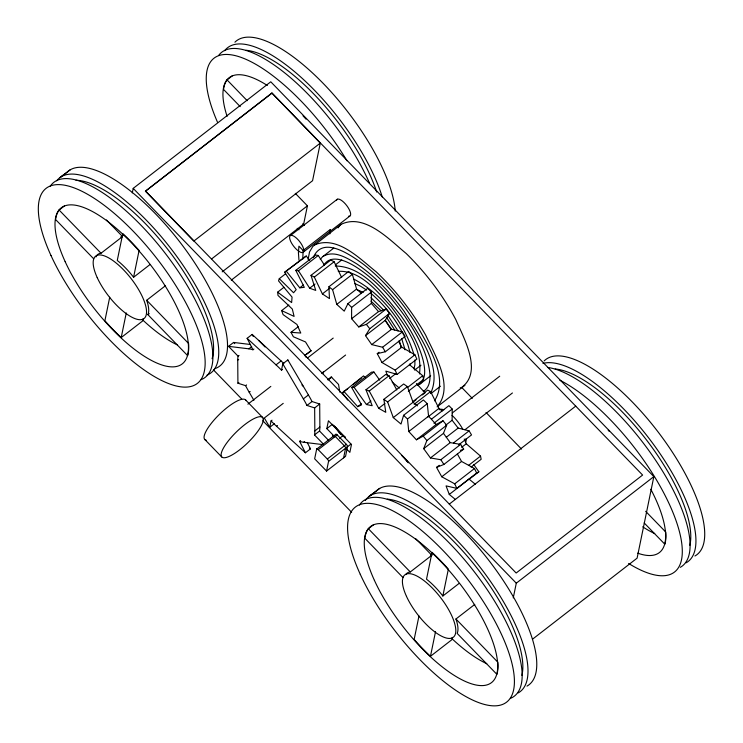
<?xml version="1.0" encoding="UTF-8"?>
<svg xmlns="http://www.w3.org/2000/svg" width="743" height="743" viewBox="0 0 743 743"><rect width="100%" height="100%" fill="white"/><g stroke="black" fill="none" stroke-linecap="round" stroke-linejoin="round"><path stroke-width="1.11" d="M386.165 309.06L366.373 324.385L358.748 326.939L351.597 318.719L351.625 307.407L347.938 303.618L367.72 288.284L371.407 292.073L371.389 303.385L378.531 311.614L386.165 309.06L389.536 313.407L385.292 320.307L365.5 335.632L371.723 344.594L382.589 347.241L385.366 351.755L405.149 336.421L402.381 331.907L391.505 329.27L385.292 320.307M458.728 444.825L471.526 434.915L469.093 430.866L458.152 428.07L452.115 420.259L452.218 409.04L448.911 405.659L431.544 419.117M329.873 233.869L330.217 229.986M308.113 259.493L309.515 251.933L312.822 246.425L341.093 224.349C364.646 212.888 389.666 239.933 406.198 253.502C425.953 272.839 442.856 295.166 455.812 319.601C463.623 337.861 482.959 371.528 461.821 387.289M330.301 229.466L303.144 250.512L302.763 259.177M109.713 297.228L104.893 320.735A98.735 35.608 52.2 0 0 121.211 337.563L142.73 320.892L143.185 318.645M132.282 192.901L133.211 188.369L270.768 81.795L653.849 476.607L637.104 558.16L532.564 639.166M271.929 93.024L320.289 143.102L193.849 241.066L145.442 191.183L271.929 93.024L642.611 475.056L516.171 573.02L145.479 190.988M121.211 337.563L126.264 312.933M133.582 277.269L139.099 250.41A98.735 35.608 52.2 0 0 122.781 233.599L117.264 260.468A39.49 14.247 52.2 0 1 133.582 277.269L149.724 264.768M295.315 193.356L307.416 205.83L303.664 224.07L231.287 280.148M320.289 143.102L312.562 180.725L211.774 258.815M264.629 418.513L269.774 427.271L271.074 420.928L272.022 420.194M283.817 363.541A57.062 20.581 52.2 0 0 281.086 360.959L252.165 334.415L247.122 338.325L276.034 364.859A57.062 20.581 52.2 0 1 281.495 370.172L282.795 363.829L287.838 359.918L308.41 394.96A57.062 20.581 52.2 0 1 312.023 401.536L319.694 404.006L319.88 427.03A57.062 20.581 52.2 0 1 319.527 431.014L314.484 434.924L323.428 444.147M287.68 360.717L287.838 359.918M316.648 449.153L314.661 458.812L326.558 471.071L345.551 456.351L347.538 446.692A2.108 0.762 52.2 0 0 346.322 444.305L337.248 434.952A2.108 0.762 52.2 0 0 335.641 434.432L316.648 449.153A2.108 0.762 52.2 0 1 318.245 449.664L327.329 459.025A2.108 0.762 52.2 0 1 328.545 461.412L326.558 471.071M333.969 435.983L326.818 428.618L328.425 420.77L351.467 444.518L349.86 452.366L346.675 449.088M343.61 457.864L345.597 448.196A2.108 0.762 52.2 0 0 344.38 445.809L335.297 436.457A2.108 0.762 52.2 0 0 333.7 435.937M418.978 615.956L414.148 639.463A98.735 35.608 52.2 0 0 430.466 656.292L451.985 639.621L452.45 637.383M449.301 504.116L575.76 406.105M430.466 656.292L435.528 631.671M442.847 595.997L448.363 569.138A98.735 35.608 52.2 0 0 432.036 552.328L426.519 579.196A39.49 14.247 52.2 0 1 442.847 595.997L458.988 583.496M513.264 597.901L516.292 583.181L653.849 476.607M322.843 373.757L323.326 371.704M457.363 453.954L461.561 461.459L474.508 468.508L476.644 473.05L456.861 488.374L454.716 483.832L441.779 476.783L436.531 467.403L443.887 464.449L463.669 449.125L460.632 444.398L440.85 459.731L430.448 457.957L423.686 448.67L443.469 433.345L446.664 425.228L443.014 420.779L436.187 424.457L428.572 416.182L427.271 403.7L423.389 399.966L403.598 415.3L401.006 424.058L393.279 417.603L387.623 401.972L383.88 399.325L403.663 383.992L407.415 386.639L413.062 402.279L417.362 405.864M419.461 373.961C422.953 348.746 405.381 326.075 391.329 306.822C377.286 291.785 360.931 270.211 338.26 271.325M313.407 257.319C322.936 234.872 351.653 255.657 363.745 264.527C384.447 280.938 401.74 301.379 415.987 323.558C426.946 344.39 449.821 377.212 434.479 400.839M285.581 273.814L279.284 278.69L278.523 280.863L292.055 297.098L291.637 302.568L277.65 292.166L283.947 287.29M409.811 364.284L409.978 363.819M413.944 368.927L414.882 364.897L414.882 359.974M423.686 448.67L426.872 440.553L446.664 425.228M347.938 303.618L344.223 311.141L336.783 304.379L332.585 289.668L328.917 286.77L348.699 271.446L352.368 274.334L356.575 289.055L361.535 293.559M323.716 265.362C330.728 253.307 347.111 261.369 355.916 266.904C375.633 279.582 391.524 297.432 404.972 316.444C416.628 333.913 427.912 353.027 429.965 374.351C430.383 380.481 429.185 388.115 423.269 391.385M365.5 335.632L369.754 328.731L389.536 313.407M338.093 227.869L338.975 226.559M320.289 259.437L322.416 256.902L333.774 248.069M430.503 393.549C443.525 366.754 417.612 333.152 404.136 311.326C390.846 293.327 375.438 276.498 356.816 263.904C347.195 258.09 333.997 249.657 322.908 256.493M347.687 400.013L342.374 392.843L363.531 375.893L365.082 377.611M339.458 225.956L341.093 224.349M327.914 379.775L331.183 376.868L338.557 384.447L339.792 392.118M437.125 406.858C454.53 386.629 434.906 355.145 425.758 335.288C412.495 311.809 395.722 290.281 376.116 271.762C359.816 258.815 337.341 235.132 314.54 244.921M417.77 385.376C426.863 380.63 425.052 368.24 423.046 359.965C418.746 343.693 410.173 328.889 400.57 315.199C384.261 295.342 363.587 266.189 335.26 266.022M93.767 258.88L55.604 219.547A98.735 35.608 52.2 0 1 59.115 210.037L64.502 205.867M240.24 106.639L223.541 89.429A98.735 35.608 52.2 0 1 227.061 79.919L232.438 75.749M145.442 191.183L271.882 93.209M96.005 256.948A39.49 14.247 52.2 0 1 101.029 253.233L122.549 236.553L106.425 219.947M146.677 300.274L188.583 343.461A98.735 35.608 52.2 0 1 187.645 355.637L147.894 314.661A39.49 14.247 52.2 0 0 146.677 300.274L165.503 285.684M147.894 314.661L149.241 313.62M222.203 271.845L307.416 205.83M290.513 235.494L337.359 199.198M302.903 252.444A10.523 3.799 52.2 0 0 296.633 238.28A10.523 3.799 52.2 0 0 290.587 241.187A10.523 3.799 52.2 0 0 302.903 252.444L349.749 216.148M279.284 278.69L293.578 292.751L296.178 289.631L284.634 272.254L306.227 256.019L309.738 260.347M284.634 272.254L306.227 256.019M286.436 271.344L299.782 287.82L304.314 287.337L295.798 270.359L315.58 255.035L318.264 255.471L324.487 265.14M295.798 270.359L298.472 270.796L318.264 255.471M298.472 270.796L309.673 288.21L315.747 290.42L311.011 275.347L330.793 260.022L334.118 261.759L341.696 277.585M299.782 287.82L303.376 285.033M311.011 275.347L314.326 277.093L334.118 261.759M253.911 400.263L249.193 392.239A57.062 20.581 52.2 0 1 245.589 385.663L237.918 383.193L237.732 360.169A57.062 20.581 52.2 0 1 238.085 356.185L228.538 346.349L233.581 342.439L250.085 344.455M335.399 264.87L341.743 259.957M309.673 288.21L315.069 284.03M306.06 357.216L304.816 355.423L311.066 350.984L305.522 341.947L293.383 336.774L291.005 332.316L300.776 333.04L296.949 324.468L283.092 314.614L281.671 310.593L288.869 305.02M238.085 356.185L239.032 355.451M228.538 346.349L248.849 348.829L251.691 346.637M314.326 277.093L322.388 293.903L329.586 288.33M237.732 360.169L238.679 359.436M248.849 348.829A57.062 20.581 52.2 0 1 252.954 349.777L253.902 349.043M332.585 289.668L352.368 274.334M291.005 332.316L298.203 326.744M336.783 304.379L356.575 289.055M237.918 383.193L238.865 382.459M245.589 385.663L246.537 384.93M276.034 364.859L281.086 360.959M351.625 307.407L371.407 292.073M249.193 392.239L250.14 391.505M281.495 370.172L282.433 369.447M351.597 318.719L371.389 303.385M304.816 355.423L311.113 350.547M247.902 404.173L270.833 386.406M307.528 357.977L333.208 338.084M358.748 326.939L378.531 311.614M263.05 418.987L283.232 403.356M321.747 373.506L345.597 355.033M371.723 344.594L391.505 329.27M319.694 404.006L314.651 407.916L306.98 405.446A57.062 20.581 52.2 0 0 303.367 398.87L308.41 394.96M328.155 379.868L331.749 377.082M269.774 427.271L274.501 423.612M271.074 420.928A57.062 20.581 52.2 0 0 276.526 426.241L277.473 425.507M306.98 405.446L312.023 401.536M382.589 347.241L402.381 331.907M398.629 341.269L401.796 347.204L414.938 354.801L416.851 359.092L397.068 374.426L395.146 370.135L382.004 362.538L377.268 353.631L379.06 352.238M342.374 392.843L347.77 388.654M353.166 384.475L361.256 378.206M382.004 362.538L401.796 347.204M343.74 391.227L357.736 406.662L361.581 404.861L351.69 387.512L371.472 372.187L373.905 372.02L379.738 380.165M351.69 387.512L354.114 387.354L373.905 372.02M307.203 442.438L310.481 448.874L305.438 452.784L299.605 441.333L300.553 440.599M354.114 387.354L366.438 404.536L372.187 405.697L365.983 389.75L385.775 374.416L389.026 375.726L396.799 389.936M314.484 434.924A57.062 20.581 52.2 0 0 314.837 430.94L319.88 427.03M395.146 370.135L414.938 354.801M365.983 389.75L369.234 391.059L389.026 375.726M299.605 441.333A57.062 20.581 52.2 0 0 303.711 442.271L304.658 441.537M389.583 378.475L395.88 373.59M326.818 428.618L332.372 424.309L337.935 430.039M357.736 406.662L361.33 403.867M366.438 404.536L370.933 401.053M414.622 370.116L420.956 365.212M318.245 449.664L337.248 434.952M339.542 438.324L343.201 435.491M369.234 391.059L378.689 408.316L384.976 403.43M387.623 401.972L407.415 386.639M407.424 387.567L422.721 375.717L409.356 364.581M408.316 391.245L423.612 379.394L422.721 375.717M419.814 384.15L430.68 375.735M327.329 459.025L346.322 444.305M328.545 461.412L347.538 446.692M346.349 447.648L350.928 444.1M413.062 401.461L427.689 390.131L430.606 391.552L438.937 408.436L442.215 410.963M413.34 401.852L416.034 399.753M422.33 394.877L425.033 392.787L416.424 383.555M393.279 417.603L413.062 402.279M414.157 404.303L430.606 391.552M431.46 393.186L440.515 386.174M443.014 420.779L423.231 436.113L416.405 439.791L408.78 431.516L407.489 419.024L427.271 403.7M437.766 406.356L464.923 385.311M408.78 431.516L428.572 416.182M427.968 416.934L438.937 408.436M433.94 423.204L452.218 409.04M416.405 439.791L436.187 424.457M452.311 412.932L499.714 376.209M445.716 425.21L452.115 420.259M446.274 437.274L458.152 428.07M465.025 429.695L512.429 392.973M430.448 457.957L450.239 442.624L460.632 444.398M453.555 442.902L469.093 430.866M461.682 447.305L466.251 443.766L464.236 439.02M436.531 467.403L439.234 465.313M403.031 577.608L364.859 538.276A98.735 35.608 52.2 0 1 368.379 528.765L373.757 524.595M441.779 476.783L461.561 461.459M468.647 465.322L480.526 456.109L466.251 443.766M471.099 467.078L481.158 459.285L480.526 456.109M454.716 483.832L474.508 468.508M455.496 499.528L449.274 494.439L469.056 479.105L475.279 484.195M468.796 479.551L478.845 471.768L473.728 464.524M405.827 574.553A39.49 14.247 52.2 0 1 410.285 571.961L431.813 555.281L415.69 538.675M455.933 619.003L497.838 662.189A98.735 35.608 52.2 0 1 496.909 674.365L457.159 633.398A39.49 14.247 52.2 0 0 455.933 619.003L474.768 604.412M477.433 472.845L478.845 471.768M70.455 169.655L59.858 177.651L66.972 172.302A123.422 44.515 52.2 0 1 182.23 245.125A123.422 44.515 52.2 0 1 214.727 368.714M379.719 488.392L369.122 496.38L376.237 491.03A123.422 44.515 52.2 0 1 488.801 560.333A123.422 44.515 52.2 0 1 526.991 686.114M461.44 387.456L460.251 387.911M460.521 450.388L463.669 449.125M377.268 353.631L385.366 351.755M303.711 442.271L322.759 444.602M456.861 488.374L446.06 485.876L449.274 494.439M356.445 289.464L363.178 292.315M397.068 374.426L385.84 371.11L387.261 375.141M354.745 283.547L360.374 286.074L366.587 290.049M353.622 279.015C382.951 294.293 404.786 323.697 414.148 355.135M281.671 310.593L294.107 316.416L292.324 309.06L277.993 295.417L277.65 292.166M378.689 408.316L385.775 412.319L383.88 399.325M322.388 293.903L329.455 298.593L328.917 286.77M334.164 436.54L332.465 435.268L334.025 436.875M338.799 431.311L339.365 431.739M370.933 301.101L381.168 310.843M370.933 297.683L383.518 310.026M392.239 382.134L399.372 388.078M370.961 293.429C383.927 304.389 394.607 317.985 402.632 332.92M309.45 447.918L310.481 448.874M276.526 426.241L305.438 452.784M403.598 415.3L407.489 419.024M227.061 79.919L247.205 100.686M645.639 511.314L665.784 532.072A98.735 35.608 52.2 0 1 664.855 544.247L644.181 522.942M302.8 223.662L304.416 225.324M461.802 387.521L472.288 398.341M486.015 412.476L521.521 449.078M303.144 250.512L298.918 246.156L298.417 252.694L298.965 260.199M133.211 188.369L516.292 583.181M258.62 340.35L265.028 346.953M301.909 384.967L303.515 386.62M233.581 342.439L234.769 343.665M319.527 431.014L328.48 440.237M245.617 399.948L262.641 417.482A28.41 7.839 -44.1 0 1 236.571 452.097A28.41 7.839 -44.1 0 1 227.395 442.094A28.41 7.839 -44.1 0 1 262.641 417.482M59.115 210.037L101.029 253.233M368.379 528.765L410.285 571.961M213.445 369.884L241.735 399.037M262.753 420.696L351.653 512.317M204.752 439.429L221.767 456.973M423.231 436.113L426.872 440.553M366.373 324.385L369.754 328.731M387.725 315.181L398.025 330.932M386.843 317.781L394.719 330.003M443.469 433.345L450.239 442.624M385.218 320.4L390.112 328.016M440.85 459.731L443.887 464.449M282.795 363.829L303.367 398.87M390.409 328.573L391.004 329.66M403.115 333.839L403.579 334.768M252.165 334.415L253.196 336.43M247.122 338.325L252.954 349.777M404.034 335.687L407.833 344.576L410.108 352.646M401.74 338.706L405.046 349.823M399.363 340.526L400.728 345.792M400.811 346.331L400.96 347.39M314.651 407.916L314.837 430.94M234.918 42.184A123.422 44.515 52.2 0 1 325.62 85.928A123.422 44.515 52.2 0 1 395.248 211.068M298.927 229.791A123.422 44.515 52.2 0 1 297.209 228.342M217.495 122.196A123.422 44.515 52.2 0 1 237.936 56.347A123.422 44.515 52.2 0 1 346.972 160.804M227.107 116.372A98.735 35.608 52.2 0 1 267.35 85.491M303.023 115.843A98.735 35.608 52.2 0 1 306.042 119.168M245.952 50.255A116.168 41.896 52.2 0 1 376.682 192.028M218.813 55.214A123.422 44.515 52.2 0 1 289.714 77.012A123.422 44.515 52.2 0 1 369.568 183.28M224.655 50.691A123.422 44.515 52.2 0 1 303.813 79.826A123.422 44.515 52.2 0 1 382.227 196.941M177.531 344.984A98.735 35.608 52.2 0 1 142.247 319.518M121.583 236.07A39.49 14.247 52.2 0 1 122.883 235.54M120.737 236.952A39.49 14.247 52.2 0 1 122.549 236.553M75.99 180.261A116.168 41.896 52.2 0 1 169.701 251.877A116.168 41.896 52.2 0 1 212.08 358.683M50.199 186.279A123.422 44.515 52.2 0 1 163.897 251.589A123.422 44.515 52.2 0 1 201.158 379.654M56.709 180.809A123.422 44.515 52.2 0 1 170.686 248.292A123.422 44.515 52.2 0 1 206.991 375.131M486.786 663.713A98.735 35.608 52.2 0 1 451.512 638.246M430.847 554.798A39.49 14.247 52.2 0 1 432.147 554.269M431.172 555.365A39.49 14.247 52.2 0 1 431.813 555.281M387.27 499.101A116.168 41.896 52.2 0 1 478.854 570.466A116.168 41.896 52.2 0 1 521.911 675.406M359.454 505.008A123.422 44.515 52.2 0 1 473.152 570.327A123.422 44.515 52.2 0 1 510.413 698.383M365.296 500.485A123.422 44.515 52.2 0 1 477.164 563.482A123.422 44.515 52.2 0 1 518.215 692.913M544.182 360.912A123.422 44.515 52.2 0 1 656.747 430.206A123.422 44.515 52.2 0 1 694.937 555.996M559.804 380.193A123.422 44.515 52.2 0 1 674.83 517.304A123.422 44.515 52.2 0 1 628.606 563.454M654.732 533.595A98.735 35.608 52.2 0 1 642.695 526.806M650.822 489.284A98.735 35.608 52.2 0 1 637.708 553.163M608.211 430.281A98.735 35.608 52.2 0 1 609.232 431.339M555.216 368.983A116.168 41.896 52.2 0 1 646.791 440.348A116.168 41.896 52.2 0 1 689.848 545.288M547.702 367.451A123.422 44.515 52.2 0 1 656.245 461.217A123.422 44.515 52.2 0 1 680.319 567.318M542.966 363.411A123.422 44.515 52.2 0 1 655.112 446.599A123.422 44.515 52.2 0 1 686.16 562.795M336.514 200.415A10.523 3.799 52.2 0 1 346.814 205.69A10.523 3.799 52.2 0 1 348.421 216.259M439.243 409.755A21.045 7.588 52.2 0 1 443.84 409.802M451.995 415.309A21.045 7.588 52.2 0 1 462.731 429.138M466.112 438.509A21.045 7.588 52.2 0 1 465.62 442.243M402.39 456.109A21.045 7.588 52.2 0 1 407.359 461.83M401.619 455.403A15.789 5.693 52.2 0 1 408.297 462.815M206.229 440.19A28.41 7.839 -44.1 0 1 218.832 414.947A28.41 7.839 -44.1 0 1 246.044 400.607M340.842 434.116L340.517 433.903A3.474 1.254 52.2 0 1 339.542 433.104L339.505 433.048A3.102 1.114 52.2 0 1 338.632 431.971L338.353 431.553A23.85 8.6 52.2 0 0 337.536 430.364L334.378 426.064L345.291 437.311L341.78 434.739A23.85 8.6 52.2 0 0 340.842 434.116M51.016 255.573A123.422 44.515 52.2 0 0 195.335 384.735A123.422 44.515 52.2 0 0 118.759 217.3A123.422 44.515 52.2 0 0 51.016 255.573M65.152 261.629A98.735 35.608 52.2 0 0 180.614 364.962A98.735 35.608 52.2 0 0 119.344 231.017A98.735 35.608 52.2 0 0 65.152 261.629M97.222 277.613A39.49 14.247 52.2 0 0 143.399 318.951A39.49 14.247 52.2 0 0 118.899 265.372A39.49 14.247 52.2 0 0 97.222 277.613M360.271 574.302A123.422 44.515 52.2 0 0 504.599 703.463A123.422 44.515 52.2 0 0 428.014 536.028A123.422 44.515 52.2 0 0 360.271 574.302M374.416 580.357A98.735 35.608 52.2 0 0 489.869 683.69A98.735 35.608 52.2 0 0 428.609 549.746A98.735 35.608 52.2 0 0 374.416 580.357M406.477 596.35A39.49 14.247 52.2 0 0 452.663 637.68A39.49 14.247 52.2 0 0 428.163 584.1A39.49 14.247 52.2 0 0 406.477 596.35"/></g></svg>
